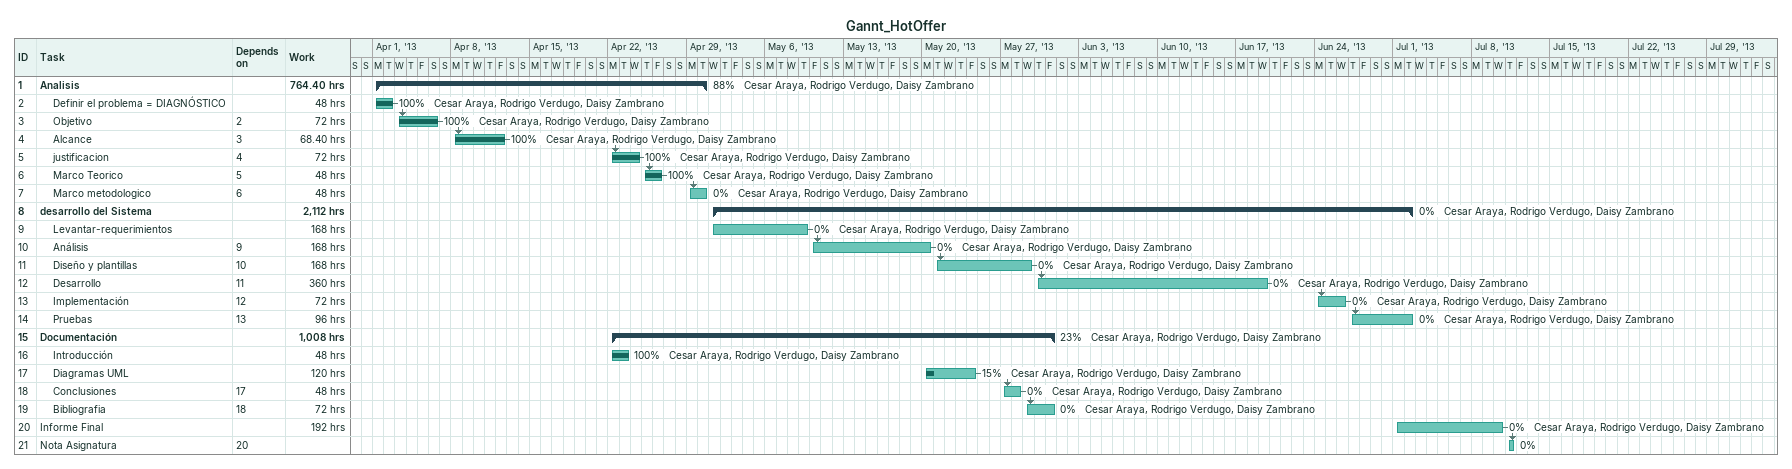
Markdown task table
Gannt_HotOffer

| ID | Level | Task | Start | Finish | Predecessors | Resources | % complete | Work (h) |
|---|---|---|---|---|---|---|---|---|
| 1 | 1 | **Analisis** | 2013-04-01 | 2013-04-30 |  | Cesar Araya, Rodrigo Verdugo, Daisy Zambrano | 88 | 764.40 |
| 2 | 2 | Definir el problema = DIAGNÓSTICO | 2013-04-01 | 2013-04-02 |  | Cesar Araya, Rodrigo Verdugo, Daisy Zambrano | 100 | 48 |
| 3 | 2 | Objetivo | 2013-04-03 | 2013-04-06 | 2 | Cesar Araya, Rodrigo Verdugo, Daisy Zambrano | 100 | 72 |
| 4 | 2 | Alcance | 2013-04-08 | 2013-04-12 | 3 | Cesar Araya, Rodrigo Verdugo, Daisy Zambrano | 100 | 68.40 |
| 5 | 2 | justificacion | 2013-04-22 | 2013-04-24 | 4 | Cesar Araya, Rodrigo Verdugo, Daisy Zambrano | 100 | 72 |
| 6 | 2 | Marco Teorico | 2013-04-25 | 2013-04-26 | 5 | Cesar Araya, Rodrigo Verdugo, Daisy Zambrano | 100 | 48 |
| 7 | 2 | Marco metodologico | 2013-04-29 | 2013-04-30 | 6 | Cesar Araya, Rodrigo Verdugo, Daisy Zambrano | 0 | 48 |
| 8 | 1 | **desarrollo del Sistema** | 2013-05-01 | 2013-07-02 |  | Cesar Araya, Rodrigo Verdugo, Daisy Zambrano | 0 | 2112 |
| 9 | 2 | Levantar-requerimientos | 2013-05-01 | 2013-05-09 |  | Cesar Araya, Rodrigo Verdugo, Daisy Zambrano | 0 | 168 |
| 10 | 2 | Análisis | 2013-05-10 | 2013-05-20 | 9 | Cesar Araya, Rodrigo Verdugo, Daisy Zambrano | 0 | 168 |
| 11 | 2 | Diseño y plantillas | 2013-05-21 | 2013-05-29 | 10 | Cesar Araya, Rodrigo Verdugo, Daisy Zambrano | 0 | 168 |
| 12 | 2 | Desarrollo | 2013-05-30 | 2013-06-19 | 11 | Cesar Araya, Rodrigo Verdugo, Daisy Zambrano | 0 | 360 |
| 13 | 2 | Implementación | 2013-06-24 | 2013-06-26 | 12 | Cesar Araya, Rodrigo Verdugo, Daisy Zambrano | 0 | 72 |
| 14 | 2 | Pruebas | 2013-06-27 | 2013-07-02 | 13 | Cesar Araya, Rodrigo Verdugo, Daisy Zambrano | 0 | 96 |
| 15 | 1 | **Documentación** | 2013-04-22 | 2013-05-31 |  | Cesar Araya, Rodrigo Verdugo, Daisy Zambrano | 23 | 1008 |
| 16 | 2 | Introducción | 2013-04-22 | 2013-04-23 |  | Cesar Araya, Rodrigo Verdugo, Daisy Zambrano | 100 | 48 |
| 17 | 2 | Diagramas UML | 2013-05-20 | 2013-05-24 |  | Cesar Araya, Rodrigo Verdugo, Daisy Zambrano | 15 | 120 |
| 18 | 2 | Conclusiones | 2013-05-27 | 2013-05-28 | 17 | Cesar Araya, Rodrigo Verdugo, Daisy Zambrano | 0 | 48 |
| 19 | 2 | Bibliografia | 2013-05-29 | 2013-05-31 | 18 | Cesar Araya, Rodrigo Verdugo, Daisy Zambrano | 0 | 72 |
| 20 | 1 | Informe Final | 2013-07-01 | 2013-07-10 |  | Cesar Araya, Rodrigo Verdugo, Daisy Zambrano | 0 | 192 |
| 21 | 1 | Nota Asignatura | 2013-07-11 | 2013-07-11 | 20 |  | 0 |  |
